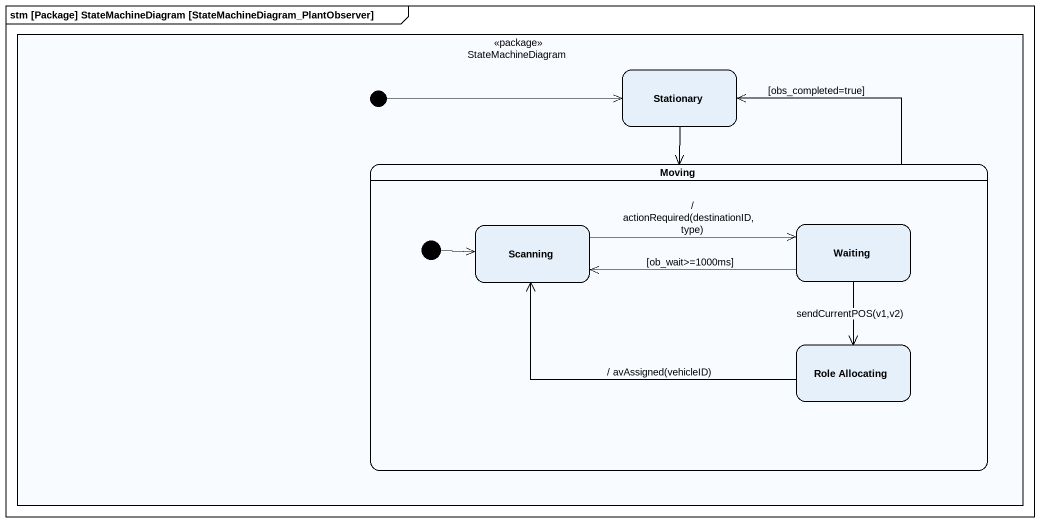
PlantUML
@startuml
mainframe stm [Package] StateMachineDiagram [StateMachineDiagram_PlantObserver]
hide empty description
state StateMachineDiagram <<package>> {
  state Stationary
  state Moving {
    state Scanning
    state Waiting
    state "Role Allocating" as Role_Allocating
    [*] -right-> Scanning
  }
  [*] -right-> Stationary
}
Stationary --> Moving
Moving -up-> Stationary : [obs_completed=true]
Scanning -right-> Waiting : / actionRequired(destinationID,type)
Waiting -left-> Scanning : [ob_wait>=1000ms]
Waiting --> Role_Allocating : sendCurrentPOS(v1,v2)
Role_Allocating -left-> Scanning : / avAssigned(vehicleID)
@enduml
